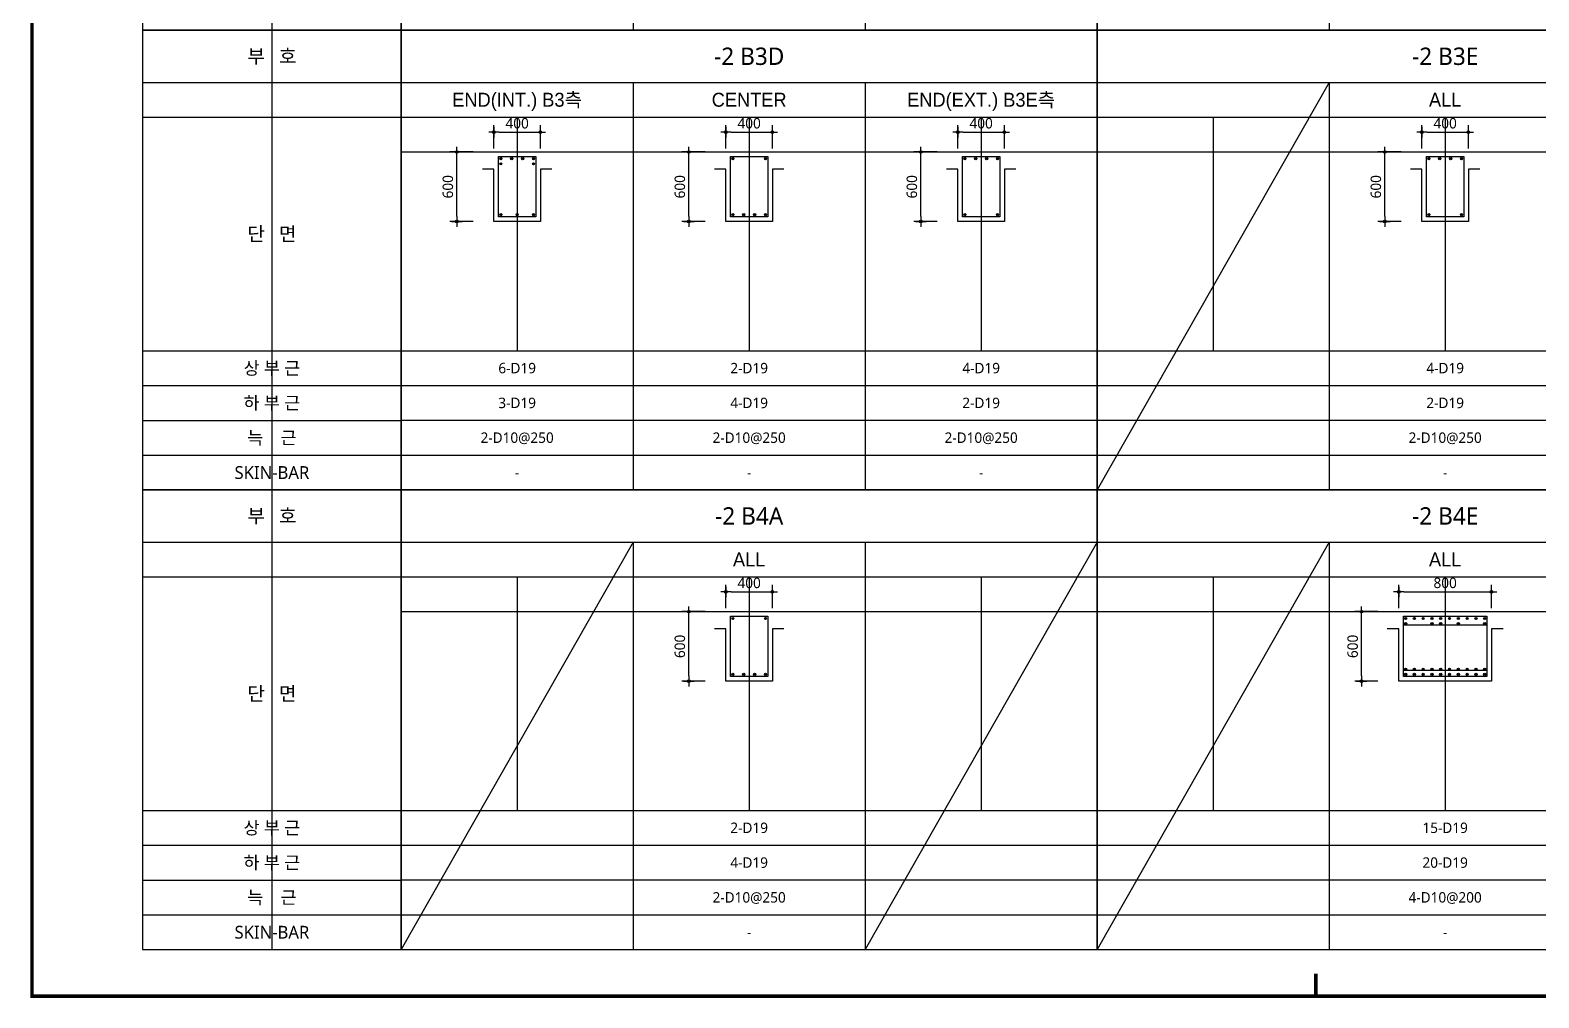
# Model space of a CAD drawing. Header units: millimetres. Extents: x 0 to 252030, y -124740 to 196020.
# Drawn here: x 25755 to 38761, y 71625 to 79970 of the extents above; entities that cross this region are included whole.
import ezdxf
from ezdxf.enums import TextEntityAlignment as Align

# ---------------------------------------------------------------- set-up
doc = ezdxf.new("R2010")
doc.units = ezdxf.units.MM
doc.header["$LTSCALE"] = 30
doc.layers.get('DEFPOINTS').update_dxf_attribs({"color": 142})
for name, color, linetype in [('0-SEC1', 3, 'Continuous'), ('CON', 2, 'Continuous'), ('DIM', 7, 'Continuous'), ('ETC', 7, 'Continuous'), ('S-철근', 3, 'Continuous'), ('SHEET', 7, 'Continuous'), ('TXT', 3, 'Continuous'), ('XR-FORM_(도룡동)$0$Sheet', 7, 'Continuous')]:
    doc.layers.add(name, color=color, linetype=linetype)
doc.styles.get("Standard").update_dxf_attribs({"font": 'malgun.ttf'})
doc.styles.add('돋움', font='Dotum.ttf')
doc.styles.add('맑은 고딕', font='malgun.ttf')
doc.dimstyles.new('30NDIM', dxfattribs={"dimscale": 50, "dimtxt": 3, "dimasz": 1.5, "dimexe": 2, "dimexo": 6, "dimgap": 1, "dimtad": 1, "dimdec": 0, "dimrnd": 0.25, "dimzin": 0, "dimdsep": 46, "dimtxsty": 'Standard', "dimblk": 'Z_DOT', "dimcen": 5, "dimclrd": 256, "dimclre": 256, "dimclrt": 3, "dimadec": 0, "dimazin": 0, "dimtm": 1e-09, "dimtfac": 1, "dimtdec": 0, "dimtix": 1, "dimtmove": 2, "dimatfit": 1, "dimldrblk": 'Z_DOT', "dimfxl": 1, "dimtolj": 1, "dimtzin": 0, "dimarcsym": 0})

# ---------------------------------------------------------------- blocks, each defined once
blk = doc.blocks.new('XR-FORM_(도룡동)$0$S')
at = {"layer": 'XR-FORM_(도룡동)$0$Sheet', "const_width": 100}
blk.add_lwpolyline([(1850, 57950), (82250, 57950), (82250, 1200), (1850, 1200)], close=True, dxfattribs=at)
at = {"layer": 'XR-FORM_(도룡동)$0$Sheet', "linetype": 'Continuous', "const_width": 100}
blk.add_lwpolyline([(38745, 1846), (38745, 1200)], dxfattribs=at)
blk = doc.blocks.new('XR-FORM_(도룡동)', base_point=(101.33, -56114.51))
at = {"xscale": 0.005, "yscale": 0.005, "zscale": 0.005}
blk.add_blockref('XR-FORM_(도룡동)$0$S', (-0.25, 0), dxfattribs=at)
blk = doc.blocks.new('*U160')
at = {"layer": 'DEFPOINTS'}
for p, q in [((-1114, 5286), (-1114, 1321)), ((-2229, 4536), (0, 4536))]:
    blk.add_line(p, q, dxfattribs=at)
at = {"layer": 'SHEET'}
blk.add_line((-2229, 4836), (0, 4836), dxfattribs=at)
at = {"layer": 'SHEET', "color": 6}
for p, q in [((-2229, 2521), (0, 2521)), ((-2229, 2221), (0, 2221)), ((-2229, 1921), (0, 1921)), ((-2229, 1621), (0, 1621))]:
    blk.add_line(p, q, dxfattribs=at)
at = {"layer": 'SHEET'}
blk.add_lwpolyline([(0, 5286), (-2229, 5286), (-2229, 1321), (0, 1321)], close=True, dxfattribs=at)
at = {"layer": 'TXT', "style": '맑은 고딕'}
for s, height, p in [('부   호', 120, (-1114, 5061)), ('단   면', 120, (-1114, 3529)), ('상 부 근', 110, (-1114, 2371)), ('하 부 근', 110, (-1114, 2071)), ('늑    근', 110, (-1114, 1771)), ('SKIN-BAR', 110, (-1114, 1471))]:
    blk.add_text(s, height=height, dxfattribs=at).set_placement(p, align=Align.MIDDLE_CENTER)
blk = doc.blocks.new('4등분')
at = {"layer": 'DEFPOINTS'}
for p, q in [((1000, 3214), (1000, 1200)), ((3000, 3214), (3000, 1200)), ((5000, 3214), (5000, 1200)), ((0, 2914), (6000, 2914))]:
    blk.add_line(p, q, dxfattribs=at)
at = {"layer": 'SHEET'}
blk.add_line((0, 3514), (6000, 3514), dxfattribs=at)
at = {"layer": 'SHEET', "color": 6}
for p, q in [((2000, 3514), (2000, 0)), ((4000, 3514), (4000, 0)), ((0, 3214), (6000, 3214)), ((0, 1200), (6000, 1200)), ((0, 900), (6000, 900)), ((0, 600), (6000, 600)), ((0, 300), (6000, 300))]:
    blk.add_line(p, q, dxfattribs=at)
at = {"layer": 'SHEET'}
blk.add_lwpolyline([(6000, 3964), (0, 3964), (0, 0), (6000, 0)], close=True, dxfattribs=at)
blk = doc.blocks.new('Z_DOT')
at = {"layer": 'DIM', "color": 0}
for p, q in [((-1, 0), (1, 0)), ((0, -1), (0, 1))]:
    blk.add_line(p, q, dxfattribs=at)
for radius in [0.25, 0.125]:
    blk.add_circle((0, 0), radius, dxfattribs=at)
blk = doc.blocks.new('*D913')
at = {"layer": 'DEFPOINTS', "color": 0, "transparency": 16777216}
for p in [(30153, 79091), (29753, 78770), (30153, 78770)]:
    blk.add_point(p, dxfattribs=at)
at = {"layer": 'DIM', "lineweight": -2, "transparency": 16777216}
for p, q in [((29753, 78950), (29753, 79151)), ((29798, 79091), (30108, 79091)), ((30153, 78950), (30153, 79151))]:
    blk.add_line(p, q, dxfattribs=at)
at = {"layer": 'DIM', "lineweight": -2, "transparency": 16777216, "xscale": 45, "yscale": 45, "zscale": 45, "rotation": 180}
blk.add_blockref('Z_DOT', (29753, 79091), dxfattribs=at)
at = {"layer": 'DIM', "lineweight": -2, "transparency": 16777216, "xscale": 45, "yscale": 45, "zscale": 45}
blk.add_blockref('Z_DOT', (30153, 79091), dxfattribs=at)
at = {"layer": 'DIM', "color": 3, "transparency": 16777216, "insert": (29953, 79167), "char_height": 90, "attachment_point": 5}
blk.add_mtext('\\A1;400', dxfattribs=at)
blk = doc.blocks.new('*D914')
at = {"layer": 'DEFPOINTS', "color": 0, "transparency": 16777216}
for p in [(29433, 78920), (29753, 78920), (29753, 78320)]:
    blk.add_point(p, dxfattribs=at)
at = {"layer": 'DIM', "lineweight": -2, "transparency": 16777216}
for p, q in [((29573, 78920), (29373, 78920)), ((29433, 78365), (29433, 78875)), ((29573, 78320), (29373, 78320))]:
    blk.add_line(p, q, dxfattribs=at)
at = {"layer": 'DIM', "lineweight": -2, "transparency": 16777216, "xscale": 45, "yscale": 45, "zscale": 45}
for p, rotation in [((29433, 78920), 90), ((29433, 78320), 270)]:
    blk.add_blockref('Z_DOT', p, dxfattribs=dict(at, rotation=rotation))
at = {"layer": 'DIM', "color": 3, "transparency": 16777216, "insert": (29356, 78620), "char_height": 90, "attachment_point": 5, "rotation": 90}
blk.add_mtext('\\A1;600', dxfattribs=at)
blk = doc.blocks.new('*D915')
at = {"layer": 'DEFPOINTS', "color": 0, "transparency": 16777216}
for p in [(32153, 79091), (31753, 78770), (32153, 78770)]:
    blk.add_point(p, dxfattribs=at)
at = {"layer": 'DIM', "lineweight": -2, "transparency": 16777216}
for p, q in [((31753, 78950), (31753, 79151)), ((31798, 79091), (32108, 79091)), ((32153, 78950), (32153, 79151))]:
    blk.add_line(p, q, dxfattribs=at)
at = {"layer": 'DIM', "lineweight": -2, "transparency": 16777216, "xscale": 45, "yscale": 45, "zscale": 45, "rotation": 180}
blk.add_blockref('Z_DOT', (31753, 79091), dxfattribs=at)
at = {"layer": 'DIM', "lineweight": -2, "transparency": 16777216, "xscale": 45, "yscale": 45, "zscale": 45}
blk.add_blockref('Z_DOT', (32153, 79091), dxfattribs=at)
at = {"layer": 'DIM', "color": 3, "transparency": 16777216, "insert": (31953, 79167), "char_height": 90, "attachment_point": 5}
blk.add_mtext('\\A1;400', dxfattribs=at)
blk = doc.blocks.new('*D916')
at = {"layer": 'DEFPOINTS', "color": 0, "transparency": 16777216}
for p in [(31433, 78920), (31753, 78920), (31753, 78320)]:
    blk.add_point(p, dxfattribs=at)
at = {"layer": 'DIM', "lineweight": -2, "transparency": 16777216}
for p, q in [((31573, 78920), (31373, 78920)), ((31433, 78365), (31433, 78875)), ((31573, 78320), (31373, 78320))]:
    blk.add_line(p, q, dxfattribs=at)
at = {"layer": 'DIM', "lineweight": -2, "transparency": 16777216, "xscale": 45, "yscale": 45, "zscale": 45}
for p, rotation in [((31433, 78920), 90), ((31433, 78320), 270)]:
    blk.add_blockref('Z_DOT', p, dxfattribs=dict(at, rotation=rotation))
at = {"layer": 'DIM', "color": 3, "transparency": 16777216, "insert": (31356, 78620), "char_height": 90, "attachment_point": 5, "rotation": 90}
blk.add_mtext('\\A1;600', dxfattribs=at)
blk = doc.blocks.new('*D917')
at = {"layer": 'DEFPOINTS', "color": 0, "transparency": 16777216}
for p in [(34153, 79091), (33753, 78770), (34153, 78770)]:
    blk.add_point(p, dxfattribs=at)
at = {"layer": 'DIM', "lineweight": -2, "transparency": 16777216}
for p, q in [((33753, 78950), (33753, 79151)), ((33798, 79091), (34108, 79091)), ((34153, 78950), (34153, 79151))]:
    blk.add_line(p, q, dxfattribs=at)
at = {"layer": 'DIM', "lineweight": -2, "transparency": 16777216, "xscale": 45, "yscale": 45, "zscale": 45, "rotation": 180}
blk.add_blockref('Z_DOT', (33753, 79091), dxfattribs=at)
at = {"layer": 'DIM', "lineweight": -2, "transparency": 16777216, "xscale": 45, "yscale": 45, "zscale": 45}
blk.add_blockref('Z_DOT', (34153, 79091), dxfattribs=at)
at = {"layer": 'DIM', "color": 3, "transparency": 16777216, "insert": (33953, 79167), "char_height": 90, "attachment_point": 5}
blk.add_mtext('\\A1;400', dxfattribs=at)
blk = doc.blocks.new('*D918')
at = {"layer": 'DEFPOINTS', "color": 0, "transparency": 16777216}
for p in [(33433, 78920), (33753, 78920), (33753, 78320)]:
    blk.add_point(p, dxfattribs=at)
at = {"layer": 'DIM', "lineweight": -2, "transparency": 16777216}
for p, q in [((33573, 78920), (33373, 78920)), ((33433, 78365), (33433, 78875)), ((33573, 78320), (33373, 78320))]:
    blk.add_line(p, q, dxfattribs=at)
at = {"layer": 'DIM', "lineweight": -2, "transparency": 16777216, "xscale": 45, "yscale": 45, "zscale": 45}
for p, rotation in [((33433, 78920), 90), ((33433, 78320), 270)]:
    blk.add_blockref('Z_DOT', p, dxfattribs=dict(at, rotation=rotation))
at = {"layer": 'DIM', "color": 3, "transparency": 16777216, "insert": (33356, 78620), "char_height": 90, "attachment_point": 5, "rotation": 90}
blk.add_mtext('\\A1;600', dxfattribs=at)
blk = doc.blocks.new('*D919')
at = {"layer": 'DEFPOINTS', "color": 0, "transparency": 16777216}
for p in [(38153, 79091), (37753, 78770), (38153, 78770)]:
    blk.add_point(p, dxfattribs=at)
at = {"layer": 'DIM', "lineweight": -2, "transparency": 16777216}
for p, q in [((37753, 78950), (37753, 79151)), ((37798, 79091), (38108, 79091)), ((38153, 78950), (38153, 79151))]:
    blk.add_line(p, q, dxfattribs=at)
at = {"layer": 'DIM', "lineweight": -2, "transparency": 16777216, "xscale": 45, "yscale": 45, "zscale": 45, "rotation": 180}
blk.add_blockref('Z_DOT', (37753, 79091), dxfattribs=at)
at = {"layer": 'DIM', "lineweight": -2, "transparency": 16777216, "xscale": 45, "yscale": 45, "zscale": 45}
blk.add_blockref('Z_DOT', (38153, 79091), dxfattribs=at)
at = {"layer": 'DIM', "color": 3, "transparency": 16777216, "insert": (37953, 79167), "char_height": 90, "attachment_point": 5}
blk.add_mtext('\\A1;400', dxfattribs=at)
blk = doc.blocks.new('*D920')
at = {"layer": 'DEFPOINTS', "color": 0, "transparency": 16777216}
for p in [(37433, 78920), (37753, 78920), (37753, 78320)]:
    blk.add_point(p, dxfattribs=at)
at = {"layer": 'DIM', "lineweight": -2, "transparency": 16777216}
for p, q in [((37573, 78920), (37373, 78920)), ((37433, 78365), (37433, 78875)), ((37573, 78320), (37373, 78320))]:
    blk.add_line(p, q, dxfattribs=at)
at = {"layer": 'DIM', "lineweight": -2, "transparency": 16777216, "xscale": 45, "yscale": 45, "zscale": 45}
for p, rotation in [((37433, 78920), 90), ((37433, 78320), 270)]:
    blk.add_blockref('Z_DOT', p, dxfattribs=dict(at, rotation=rotation))
at = {"layer": 'DIM', "color": 3, "transparency": 16777216, "insert": (37356, 78620), "char_height": 90, "attachment_point": 5, "rotation": 90}
blk.add_mtext('\\A1;600', dxfattribs=at)
blk = doc.blocks.new('*D925')
at = {"layer": 'DEFPOINTS', "color": 0, "transparency": 16777216}
for p in [(32153, 75126), (31753, 74806), (32153, 74806)]:
    blk.add_point(p, dxfattribs=at)
at = {"layer": 'DIM', "lineweight": -2, "transparency": 16777216}
for p, q in [((31753, 74986), (31753, 75186)), ((32153, 74986), (32153, 75186)), ((31798, 75126), (32108, 75126))]:
    blk.add_line(p, q, dxfattribs=at)
at = {"layer": 'DIM', "lineweight": -2, "transparency": 16777216, "xscale": 45, "yscale": 45, "zscale": 45, "rotation": 180}
blk.add_blockref('Z_DOT', (31753, 75126), dxfattribs=at)
at = {"layer": 'DIM', "lineweight": -2, "transparency": 16777216, "xscale": 45, "yscale": 45, "zscale": 45}
blk.add_blockref('Z_DOT', (32153, 75126), dxfattribs=at)
at = {"layer": 'DIM', "color": 3, "transparency": 16777216, "insert": (31953, 75203), "char_height": 90, "attachment_point": 5}
blk.add_mtext('\\A1;400', dxfattribs=at)
blk = doc.blocks.new('*D926')
at = {"layer": 'DEFPOINTS', "color": 0, "transparency": 16777216}
for p in [(31433, 74956), (31753, 74956), (31753, 74356)]:
    blk.add_point(p, dxfattribs=at)
at = {"layer": 'DIM', "lineweight": -2, "transparency": 16777216}
for p, q in [((31573, 74956), (31373, 74956)), ((31433, 74401), (31433, 74911)), ((31573, 74356), (31373, 74356))]:
    blk.add_line(p, q, dxfattribs=at)
at = {"layer": 'DIM', "lineweight": -2, "transparency": 16777216, "xscale": 45, "yscale": 45, "zscale": 45}
for p, rotation in [((31433, 74956), 90), ((31433, 74356), 270)]:
    blk.add_blockref('Z_DOT', p, dxfattribs=dict(at, rotation=rotation))
at = {"layer": 'DIM', "color": 3, "transparency": 16777216, "insert": (31356, 74656), "char_height": 90, "attachment_point": 5, "rotation": 90}
blk.add_mtext('\\A1;600', dxfattribs=at)
blk = doc.blocks.new('*D1481')
at = {"layer": 'DEFPOINTS', "color": 0, "transparency": 16777216}
for p in [(38353, 75126), (37553, 74806), (38353, 74806)]:
    blk.add_point(p, dxfattribs=at)
at = {"layer": 'DIM', "lineweight": -2, "transparency": 16777216}
for p, q in [((37553, 74986), (37553, 75186)), ((38353, 74986), (38353, 75186)), ((37598, 75126), (38308, 75126))]:
    blk.add_line(p, q, dxfattribs=at)
at = {"layer": 'DIM', "lineweight": -2, "transparency": 16777216, "xscale": 45, "yscale": 45, "zscale": 45, "rotation": 180}
blk.add_blockref('Z_DOT', (37553, 75126), dxfattribs=at)
at = {"layer": 'DIM', "lineweight": -2, "transparency": 16777216, "xscale": 45, "yscale": 45, "zscale": 45}
blk.add_blockref('Z_DOT', (38353, 75126), dxfattribs=at)
at = {"layer": 'DIM', "color": 3, "transparency": 16777216, "insert": (37953, 75203), "char_height": 90, "attachment_point": 5}
blk.add_mtext('\\A1;800', dxfattribs=at)
blk = doc.blocks.new('*D1482')
at = {"layer": 'DEFPOINTS', "color": 0, "transparency": 16777216}
for p in [(37233, 74956), (37553, 74956), (37553, 74356)]:
    blk.add_point(p, dxfattribs=at)
at = {"layer": 'DIM', "lineweight": -2, "transparency": 16777216}
for p, q in [((37373, 74956), (37173, 74956)), ((37233, 74401), (37233, 74911)), ((37373, 74356), (37173, 74356))]:
    blk.add_line(p, q, dxfattribs=at)
at = {"layer": 'DIM', "lineweight": -2, "transparency": 16777216, "xscale": 45, "yscale": 45, "zscale": 45}
for p, rotation in [((37233, 74956), 90), ((37233, 74356), 270)]:
    blk.add_blockref('Z_DOT', p, dxfattribs=dict(at, rotation=rotation))
at = {"layer": 'DIM', "color": 3, "transparency": 16777216, "insert": (37156, 74656), "char_height": 90, "attachment_point": 5, "rotation": 90}
blk.add_mtext('\\A1;600', dxfattribs=at)

msp = doc.modelspace()

# ---------------------------------------------------------------- hatches: boundary and pattern name
at = {"layer": 'S-철근'}
h = msp.add_hatch(color=256, dxfattribs=at)
edge = h.paths.add_edge_path()
edge.add_arc((29812.08013, 78861.41992), 9.55, 0, 180)
edge.add_arc((29812.08013, 78861.41992), 9.55, 180, 360)
h = msp.add_hatch(color=256, dxfattribs=at)
edge = h.paths.add_edge_path()
edge.add_arc((29812.08013, 78817.31992), 9.55, 0, 180)
edge.add_arc((29812.08013, 78817.31992), 9.55, 180, 360)
h = msp.add_hatch(color=256, dxfattribs=at)
edge = h.paths.add_edge_path()
edge.add_arc((29906.0268, 78861.41992), 9.55, 0, 180)
edge.add_arc((29906.0268, 78861.41992), 9.55, 180, 360)
h = msp.add_hatch(color=256, dxfattribs=at)
edge = h.paths.add_edge_path()
edge.add_arc((29999.97347, 78861.41992), 9.55, 0, 180)
edge.add_arc((29999.97347, 78861.41992), 9.55, 180, 360)
h = msp.add_hatch(color=256, dxfattribs=at)
edge = h.paths.add_edge_path()
edge.add_arc((30093.92013, 78861.41992), 9.55, 0, 180)
edge.add_arc((30093.92013, 78861.41992), 9.55, 180, 360)
h = msp.add_hatch(color=256, dxfattribs=at)
edge = h.paths.add_edge_path()
edge.add_arc((30093.92013, 78817.31992), 9.55, 0, 180)
edge.add_arc((30093.92013, 78817.31992), 9.55, 180, 360)
h = msp.add_hatch(color=256, dxfattribs=at)
edge = h.paths.add_edge_path()
edge.add_arc((31812.08013, 78861.41992), 9.55, 0, 180)
edge.add_arc((31812.08013, 78861.41992), 9.55, 180, 360)
h = msp.add_hatch(color=256, dxfattribs=at)
edge = h.paths.add_edge_path()
edge.add_arc((32093.92013, 78861.41992), 9.55, 0, 180)
edge.add_arc((32093.92013, 78861.41992), 9.55, 180, 360)
h = msp.add_hatch(color=256, dxfattribs=at)
edge = h.paths.add_edge_path()
edge.add_arc((33812.08013, 78861.41992), 9.55, 0, 180)
edge.add_arc((33812.08013, 78861.41992), 9.55, 180, 360)
h = msp.add_hatch(color=256, dxfattribs=at)
edge = h.paths.add_edge_path()
edge.add_arc((33906.0268, 78861.41992), 9.55, 0, 180)
edge.add_arc((33906.0268, 78861.41992), 9.55, 180, 360)
h = msp.add_hatch(color=256, dxfattribs=at)
edge = h.paths.add_edge_path()
edge.add_arc((33999.97347, 78861.41992), 9.55, 0, 180)
edge.add_arc((33999.97347, 78861.41992), 9.55, 180, 360)
h = msp.add_hatch(color=256, dxfattribs=at)
edge = h.paths.add_edge_path()
edge.add_arc((34093.92013, 78861.41992), 9.55, 0, 180)
edge.add_arc((34093.92013, 78861.41992), 9.55, 180, 360)
h = msp.add_hatch(color=256, dxfattribs=at)
edge = h.paths.add_edge_path()
edge.add_arc((37812.08013, 78861.41992), 9.55, 0, 180)
edge.add_arc((37812.08013, 78861.41992), 9.55, 180, 360)
h = msp.add_hatch(color=256, dxfattribs=at)
edge = h.paths.add_edge_path()
edge.add_arc((37906.0268, 78861.41992), 9.55, 0, 180)
edge.add_arc((37906.0268, 78861.41992), 9.55, 180, 360)
h = msp.add_hatch(color=256, dxfattribs=at)
edge = h.paths.add_edge_path()
edge.add_arc((37999.97347, 78861.41992), 9.55, 0, 180)
edge.add_arc((37999.97347, 78861.41992), 9.55, 180, 360)
h = msp.add_hatch(color=256, dxfattribs=at)
edge = h.paths.add_edge_path()
edge.add_arc((38093.92013, 78861.41992), 9.55, 0, 180)
edge.add_arc((38093.92013, 78861.41992), 9.55, 180, 360)
h = msp.add_hatch(color=256, dxfattribs=at)
edge = h.paths.add_edge_path()
edge.add_arc((29812.08013, 78379.57992), 9.55, 0, 180)
edge.add_arc((29812.08013, 78379.57992), 9.55, 180, 360)
h = msp.add_hatch(color=256, dxfattribs=at)
edge = h.paths.add_edge_path()
edge.add_arc((29953.00013, 78379.57992), 9.55, 0, 180)
edge.add_arc((29953.00013, 78379.57992), 9.55, 180, 360)
h = msp.add_hatch(color=256, dxfattribs=at)
edge = h.paths.add_edge_path()
edge.add_arc((30093.92013, 78379.57992), 9.55, 0, 180)
edge.add_arc((30093.92013, 78379.57992), 9.55, 180, 360)
h = msp.add_hatch(color=256, dxfattribs=at)
edge = h.paths.add_edge_path()
edge.add_arc((31812.08013, 78379.57992), 9.55, 0, 180)
edge.add_arc((31812.08013, 78379.57992), 9.55, 180, 360)
h = msp.add_hatch(color=256, dxfattribs=at)
edge = h.paths.add_edge_path()
edge.add_arc((31906.0268, 78379.57992), 9.55, 0, 180)
edge.add_arc((31906.0268, 78379.57992), 9.55, 180, 360)
h = msp.add_hatch(color=256, dxfattribs=at)
edge = h.paths.add_edge_path()
edge.add_arc((31999.97347, 78379.57992), 9.55, 0, 180)
edge.add_arc((31999.97347, 78379.57992), 9.55, 180, 360)
h = msp.add_hatch(color=256, dxfattribs=at)
edge = h.paths.add_edge_path()
edge.add_arc((32093.92013, 78379.57992), 9.55, 0, 180)
edge.add_arc((32093.92013, 78379.57992), 9.55, 180, 360)
h = msp.add_hatch(color=256, dxfattribs=at)
edge = h.paths.add_edge_path()
edge.add_arc((33812.08013, 78379.57992), 9.55, 0, 180)
edge.add_arc((33812.08013, 78379.57992), 9.55, 180, 360)
h = msp.add_hatch(color=256, dxfattribs=at)
edge = h.paths.add_edge_path()
edge.add_arc((34093.92013, 78379.57992), 9.55, 0, 180)
edge.add_arc((34093.92013, 78379.57992), 9.55, 180, 360)
h = msp.add_hatch(color=256, dxfattribs=at)
edge = h.paths.add_edge_path()
edge.add_arc((37812.08013, 78379.57992), 9.55, 0, 180)
edge.add_arc((37812.08013, 78379.57992), 9.55, 180, 360)
h = msp.add_hatch(color=256, dxfattribs=at)
edge = h.paths.add_edge_path()
edge.add_arc((38093.92013, 78379.57992), 9.55, 0, 180)
edge.add_arc((38093.92013, 78379.57992), 9.55, 180, 360)
h = msp.add_hatch(color=256, dxfattribs=at)
edge = h.paths.add_edge_path()
edge.add_arc((31812.08013, 74896.91992), 9.55, 0, 180)
edge.add_arc((31812.08013, 74896.91992), 9.55, 180, 360)
h = msp.add_hatch(color=256, dxfattribs=at)
edge = h.paths.add_edge_path()
edge.add_arc((32093.92013, 74896.91992), 9.55, 0, 180)
edge.add_arc((32093.92013, 74896.91992), 9.55, 180, 360)
h = msp.add_hatch(color=256, dxfattribs=at)
edge = h.paths.add_edge_path()
edge.add_arc((37612.08013, 74896.91992), 9.55, 0, 180)
edge.add_arc((37612.08013, 74896.91992), 9.55, 180, 360)
h = msp.add_hatch(color=256, dxfattribs=at)
edge = h.paths.add_edge_path()
edge.add_arc((37612.08013, 74852.81992), 9.55, 0, 180)
edge.add_arc((37612.08013, 74852.81992), 9.55, 180, 360)
h = msp.add_hatch(color=256, dxfattribs=at)
edge = h.paths.add_edge_path()
edge.add_arc((37687.84013, 74896.91992), 9.55, 0, 180)
edge.add_arc((37687.84013, 74896.91992), 9.55, 180, 360)
h = msp.add_hatch(color=256, dxfattribs=at)
edge = h.paths.add_edge_path()
edge.add_arc((37763.60013, 74896.91992), 9.55, 0, 180)
edge.add_arc((37763.60013, 74896.91992), 9.55, 180, 360)
h = msp.add_hatch(color=256, dxfattribs=at)
edge = h.paths.add_edge_path()
edge.add_arc((37839.36013, 74896.91992), 9.55, 0, 180)
edge.add_arc((37839.36013, 74896.91992), 9.55, 180, 360)
h = msp.add_hatch(color=256, dxfattribs=at)
edge = h.paths.add_edge_path()
edge.add_arc((37839.36013, 74852.81992), 9.55, 0, 180)
edge.add_arc((37839.36013, 74852.81992), 9.55, 180, 360)
h = msp.add_hatch(color=256, dxfattribs=at)
edge = h.paths.add_edge_path()
edge.add_arc((37915.12013, 74896.91992), 9.55, 0, 180)
edge.add_arc((37915.12013, 74896.91992), 9.55, 180, 360)
h = msp.add_hatch(color=256, dxfattribs=at)
edge = h.paths.add_edge_path()
edge.add_arc((37915.12013, 74852.81992), 9.55, 0, 180)
edge.add_arc((37915.12013, 74852.81992), 9.55, 180, 360)
h = msp.add_hatch(color=256, dxfattribs=at)
edge = h.paths.add_edge_path()
edge.add_arc((37990.88013, 74896.91992), 9.55, 0, 180)
edge.add_arc((37990.88013, 74896.91992), 9.55, 180, 360)
h = msp.add_hatch(color=256, dxfattribs=at)
edge = h.paths.add_edge_path()
edge.add_arc((38066.64013, 74896.91992), 9.55, 0, 180)
edge.add_arc((38066.64013, 74896.91992), 9.55, 180, 360)
h = msp.add_hatch(color=256, dxfattribs=at)
edge = h.paths.add_edge_path()
edge.add_arc((38066.64013, 74852.81992), 9.55, 0, 180)
edge.add_arc((38066.64013, 74852.81992), 9.55, 180, 360)
h = msp.add_hatch(color=256, dxfattribs=at)
edge = h.paths.add_edge_path()
edge.add_arc((38142.40013, 74896.91992), 9.55, 0, 180)
edge.add_arc((38142.40013, 74896.91992), 9.55, 180, 360)
h = msp.add_hatch(color=256, dxfattribs=at)
edge = h.paths.add_edge_path()
edge.add_arc((38218.16013, 74896.91992), 9.55, 0, 180)
edge.add_arc((38218.16013, 74896.91992), 9.55, 180, 360)
h = msp.add_hatch(color=256, dxfattribs=at)
edge = h.paths.add_edge_path()
edge.add_arc((38293.92013, 74896.91992), 9.55, 0, 180)
edge.add_arc((38293.92013, 74896.91992), 9.55, 180, 360)
h = msp.add_hatch(color=256, dxfattribs=at)
edge = h.paths.add_edge_path()
edge.add_arc((38293.92013, 74852.81992), 9.55, 0, 180)
edge.add_arc((38293.92013, 74852.81992), 9.55, 180, 360)
h = msp.add_hatch(color=256, dxfattribs=at)
edge = h.paths.add_edge_path()
edge.add_arc((31812.08013, 74415.07992), 9.55, 0, 180)
edge.add_arc((31812.08013, 74415.07992), 9.55, 180, 360)
h = msp.add_hatch(color=256, dxfattribs=at)
edge = h.paths.add_edge_path()
edge.add_arc((31906.0268, 74415.07992), 9.55, 0, 180)
edge.add_arc((31906.0268, 74415.07992), 9.55, 180, 360)
h = msp.add_hatch(color=256, dxfattribs=at)
edge = h.paths.add_edge_path()
edge.add_arc((31999.97347, 74415.07992), 9.55, 0, 180)
edge.add_arc((31999.97347, 74415.07992), 9.55, 180, 360)
h = msp.add_hatch(color=256, dxfattribs=at)
edge = h.paths.add_edge_path()
edge.add_arc((32093.92013, 74415.07992), 9.55, 0, 180)
edge.add_arc((32093.92013, 74415.07992), 9.55, 180, 360)
h = msp.add_hatch(color=256, dxfattribs=at)
edge = h.paths.add_edge_path()
edge.add_arc((37612.08013, 74459.17992), 9.55, 0, 180)
edge.add_arc((37612.08013, 74459.17992), 9.55, 180, 360)
h = msp.add_hatch(color=256, dxfattribs=at)
edge = h.paths.add_edge_path()
edge.add_arc((37612.08013, 74415.07992), 9.55, 0, 180)
edge.add_arc((37612.08013, 74415.07992), 9.55, 180, 360)
h = msp.add_hatch(color=256, dxfattribs=at)
edge = h.paths.add_edge_path()
edge.add_arc((37687.84013, 74459.17992), 9.55, 0, 180)
edge.add_arc((37687.84013, 74459.17992), 9.55, 180, 360)
h = msp.add_hatch(color=256, dxfattribs=at)
edge = h.paths.add_edge_path()
edge.add_arc((37687.84013, 74415.07992), 9.55, 0, 180)
edge.add_arc((37687.84013, 74415.07992), 9.55, 180, 360)
h = msp.add_hatch(color=256, dxfattribs=at)
edge = h.paths.add_edge_path()
edge.add_arc((37763.60013, 74459.17992), 9.55, 0, 180)
edge.add_arc((37763.60013, 74459.17992), 9.55, 180, 360)
h = msp.add_hatch(color=256, dxfattribs=at)
edge = h.paths.add_edge_path()
edge.add_arc((37763.60013, 74415.07992), 9.55, 0, 180)
edge.add_arc((37763.60013, 74415.07992), 9.55, 180, 360)
h = msp.add_hatch(color=256, dxfattribs=at)
edge = h.paths.add_edge_path()
edge.add_arc((37839.36013, 74459.17992), 9.55, 0, 180)
edge.add_arc((37839.36013, 74459.17992), 9.55, 180, 360)
h = msp.add_hatch(color=256, dxfattribs=at)
edge = h.paths.add_edge_path()
edge.add_arc((37839.36013, 74415.07992), 9.55, 0, 180)
edge.add_arc((37839.36013, 74415.07992), 9.55, 180, 360)
h = msp.add_hatch(color=256, dxfattribs=at)
edge = h.paths.add_edge_path()
edge.add_arc((37915.12013, 74459.17992), 9.55, 0, 180)
edge.add_arc((37915.12013, 74459.17992), 9.55, 180, 360)
h = msp.add_hatch(color=256, dxfattribs=at)
edge = h.paths.add_edge_path()
edge.add_arc((37915.12013, 74415.07992), 9.55, 0, 180)
edge.add_arc((37915.12013, 74415.07992), 9.55, 180, 360)
h = msp.add_hatch(color=256, dxfattribs=at)
edge = h.paths.add_edge_path()
edge.add_arc((37990.88013, 74459.17992), 9.55, 0, 180)
edge.add_arc((37990.88013, 74459.17992), 9.55, 180, 360)
h = msp.add_hatch(color=256, dxfattribs=at)
edge = h.paths.add_edge_path()
edge.add_arc((37990.88013, 74415.07992), 9.55, 0, 180)
edge.add_arc((37990.88013, 74415.07992), 9.55, 180, 360)
h = msp.add_hatch(color=256, dxfattribs=at)
edge = h.paths.add_edge_path()
edge.add_arc((38066.64013, 74459.17992), 9.55, 0, 180)
edge.add_arc((38066.64013, 74459.17992), 9.55, 180, 360)
h = msp.add_hatch(color=256, dxfattribs=at)
edge = h.paths.add_edge_path()
edge.add_arc((38066.64013, 74415.07992), 9.55, 0, 180)
edge.add_arc((38066.64013, 74415.07992), 9.55, 180, 360)
h = msp.add_hatch(color=256, dxfattribs=at)
edge = h.paths.add_edge_path()
edge.add_arc((38142.40013, 74459.17992), 9.55, 0, 180)
edge.add_arc((38142.40013, 74459.17992), 9.55, 180, 360)
h = msp.add_hatch(color=256, dxfattribs=at)
edge = h.paths.add_edge_path()
edge.add_arc((38142.40013, 74415.07992), 9.55, 0, 180)
edge.add_arc((38142.40013, 74415.07992), 9.55, 180, 360)
h = msp.add_hatch(color=256, dxfattribs=at)
edge = h.paths.add_edge_path()
edge.add_arc((38218.16013, 74459.17992), 9.55, 0, 180)
edge.add_arc((38218.16013, 74459.17992), 9.55, 180, 360)
h = msp.add_hatch(color=256, dxfattribs=at)
edge = h.paths.add_edge_path()
edge.add_arc((38218.16013, 74415.07992), 9.55, 0, 180)
edge.add_arc((38218.16013, 74415.07992), 9.55, 180, 360)
h = msp.add_hatch(color=256, dxfattribs=at)
edge = h.paths.add_edge_path()
edge.add_arc((38293.92013, 74459.17992), 9.55, 0, 180)
edge.add_arc((38293.92013, 74459.17992), 9.55, 180, 360)
h = msp.add_hatch(color=256, dxfattribs=at)
edge = h.paths.add_edge_path()
edge.add_arc((38293.92013, 74415.07992), 9.55, 0, 180)
edge.add_arc((38293.92013, 74415.07992), 9.55, 180, 360)

# ---------------------------------------------------------------- linework, layer by layer
at = {"layer": 'CON', "color": 8}
for p, q in [((29653.00013, 78920.49992), (30253.00013, 78920.49992)), ((31653.00013, 78920.49992), (32253.00013, 78920.49992)), ((33653.00013, 78920.49992), (34253.00013, 78920.49992)), ((37653.00013, 78920.49992), (38253.00013, 78920.49992)), ((31653.00013, 74955.99992), (32253.00013, 74955.99992)), ((37453.00013, 74955.99992), (38453.00013, 74955.99992))]:
    msp.add_line(p, q, dxfattribs=at)
for points in [[(30253.00013, 78770.49992), (30153.00013, 78770.49992), (30153.00013, 78320.49992), (29753.00013, 78320.49992), (29753.00013, 78770.49992), (29653.00013, 78770.49992)], [(32253.00013, 78770.49992), (32153.00013, 78770.49992), (32153.00013, 78320.49992), (31753.00013, 78320.49992), (31753.00013, 78770.49992), (31653.00013, 78770.49992)], [(34253.00013, 78770.49992), (34153.00013, 78770.49992), (34153.00013, 78320.49992), (33753.00013, 78320.49992), (33753.00013, 78770.49992), (33653.00013, 78770.49992)], [(38253.00013, 78770.49992), (38153.00013, 78770.49992), (38153.00013, 78320.49992), (37753.00013, 78320.49992), (37753.00013, 78770.49992), (37653.00013, 78770.49992)], [(32253.00013, 74805.99992), (32153.00013, 74805.99992), (32153.00013, 74355.99992), (31753.00013, 74355.99992), (31753.00013, 74805.99992), (31653.00013, 74805.99992)], [(38453.00013, 74805.99992), (38353.00013, 74805.99992), (38353.00013, 74355.99992), (37553.00013, 74355.99992), (37553.00013, 74805.99992), (37453.00013, 74805.99992)]]:
    msp.add_lwpolyline(points, dxfattribs=at)
at = {"layer": 'ETC', "color": 8}
for p, q in [((37593.00013, 74843.26992), (38313.00013, 74843.26992)), ((37593.00013, 74449.62992), (38313.00013, 74449.62992))]:
    msp.add_line(p, q, dxfattribs=at)
at = {"layer": 'S-철근'}
for points in [[(29793.00013, 78360.49992), (29793.00013, 78880.49992), (30113.00013, 78880.49992), (30113.00013, 78360.49992), (29793.00013, 78360.49992)], [(31793.00013, 78360.49992), (31793.00013, 78880.49992), (32113.00013, 78880.49992), (32113.00013, 78360.49992), (31793.00013, 78360.49992)], [(33793.00013, 78360.49992), (33793.00013, 78880.49992), (34113.00013, 78880.49992), (34113.00013, 78360.49992), (33793.00013, 78360.49992)], [(37793.00013, 78360.49992), (37793.00013, 78880.49992), (38113.00013, 78880.49992), (38113.00013, 78360.49992), (37793.00013, 78360.49992)], [(31793.00013, 74395.99992), (31793.00013, 74915.99992), (32113.00013, 74915.99992), (32113.00013, 74395.99992), (31793.00013, 74395.99992)], [(37593.00013, 74395.99992), (37593.00013, 74915.99992), (38313.00013, 74915.99992), (38313.00013, 74395.99992), (37593.00013, 74395.99992)]]:
    msp.add_lwpolyline(points, dxfattribs=at)
for centre in [(29812.08013, 78861.41992), (29812.08013, 78817.31992), (29906.0268, 78861.41992), (29999.97347, 78861.41992), (30093.92013, 78861.41992), (30093.92013, 78817.31992), (31812.08013, 78861.41992), (32093.92013, 78861.41992), (33812.08013, 78861.41992), (33906.0268, 78861.41992), (33999.97347, 78861.41992), (34093.92013, 78861.41992), (37812.08013, 78861.41992), (37906.0268, 78861.41992), (37999.97347, 78861.41992), (38093.92013, 78861.41992), (29812.08013, 78379.57992), (29953.00013, 78379.57992), (30093.92013, 78379.57992), (31812.08013, 78379.57992), (31906.0268, 78379.57992), (31999.97347, 78379.57992), (32093.92013, 78379.57992), (33812.08013, 78379.57992), (34093.92013, 78379.57992), (37812.08013, 78379.57992), (38093.92013, 78379.57992), (31812.08013, 74896.91992), (32093.92013, 74896.91992), (37612.08013, 74896.91992), (37612.08013, 74852.81992), (37687.84013, 74896.91992), (37763.60013, 74896.91992), (37839.36013, 74896.91992), (37839.36013, 74852.81992), (37915.12013, 74896.91992), (37915.12013, 74852.81992), (37990.88013, 74896.91992), (38066.64013, 74896.91992), (38066.64013, 74852.81992), (38142.40013, 74896.91992), (38218.16013, 74896.91992), (38293.92013, 74896.91992), (38293.92013, 74852.81992), (31812.08013, 74415.07992), (31906.0268, 74415.07992), (31999.97347, 74415.07992), (32093.92013, 74415.07992), (37612.08013, 74459.17992), (37612.08013, 74415.07992), (37687.84013, 74459.17992), (37687.84013, 74415.07992), (37763.60013, 74459.17992), (37763.60013, 74415.07992), (37839.36013, 74459.17992), (37839.36013, 74415.07992), (37915.12013, 74459.17992), (37915.12013, 74415.07992), (37990.88013, 74459.17992), (37990.88013, 74415.07992), (38066.64013, 74459.17992), (38066.64013, 74415.07992), (38142.40013, 74459.17992), (38142.40013, 74415.07992), (38218.16013, 74459.17992), (38218.16013, 74415.07992), (38293.92013, 74459.17992), (38293.92013, 74415.07992)]:
    msp.add_circle(centre, 9.55, dxfattribs=at)
at = {"layer": 'SHEET'}
for p, q in [((36953.00013, 79520.49992), (34953.00013, 76005.99992)), ((30953.00013, 75555.99992), (28953.00013, 72041.49992)), ((34953.00013, 75555.99992), (32953.00013, 72041.49992)), ((36953.00013, 75555.99992), (34953.00013, 72041.49992))]:
    msp.add_line(p, q, dxfattribs=at)

# ---------------------------------------------------------------- block references
for name, p in [('*U160', (28953.00013, 78648.99992)), ('4등분', (28953.00013, 79970.49992)), ('4등분', (34953.00013, 79970.49992)), ('*U160', (28953.00013, 74684.49992)), ('4등분', (28953.00013, 76005.99992)), ('4등분', (34953.00013, 76005.99992)), ('*U160', (28953.00013, 70719.99992)), ('4등분', (28953.00013, 72041.49992)), ('4등분', (34953.00013, 72041.49992))]:
    msp.add_blockref(name, p)
at = {"layer": '0-SEC1', "xscale": 60, "yscale": 60, "zscale": 60}
msp.add_blockref('XR-FORM_(도룡동)', (31310.02429, -3295590.57868), dxfattribs=at)

# ---------------------------------------------------------------- texts
at = {"layer": 'TXT', "color": 2, "style": '맑은 고딕'}
for s, p in [('-2 B3D', (31953.00013, 79745.49992)), ('-2 B3E', (37953.00013, 79745.49992)), ('-2 B4A', (31953.00013, 75780.99992)), ('-2 B4E', (37953.00013, 75780.99992))]:
    msp.add_text(s, height=150, dxfattribs=at).set_placement(p, align=Align.MIDDLE_CENTER)
at = {"layer": 'TXT'}
for s, height, style, p in [('END(INT.) B3측', 120, '돋움', (29953.00013, 79370.49992)), ('CENTER', 120, '돋움', (31953.00013, 79370.49992)), ('END(EXT.) B3E측', 120, '돋움', (33953.00013, 79370.49992)), ('ALL', 120, '돋움', (37953.00013, 79370.49992)), ('6-D19', 90, '맑은 고딕', (29953.00013, 77055.99992)), ('2-D19', 90, '맑은 고딕', (31953.00013, 77055.99992)), ('4-D19', 90, '맑은 고딕', (33953.00013, 77055.99992)), ('4-D19', 90, '맑은 고딕', (37953.00013, 77055.99992)), ('3-D19', 90, '맑은 고딕', (29953.00013, 76755.99992)), ('4-D19', 90, '맑은 고딕', (31953.00013, 76755.99992)), ('2-D19', 90, '맑은 고딕', (33953.00013, 76755.99992)), ('2-D19', 90, '맑은 고딕', (37953.00013, 76755.99992)), ('2-D10@250', 90, '맑은 고딕', (29953.00013, 76455.99992)), ('2-D10@250', 90, '맑은 고딕', (31953.00013, 76455.99992)), ('2-D10@250', 90, '맑은 고딕', (33953.00013, 76455.99992)), ('2-D10@250', 90, '맑은 고딕', (37953.00013, 76455.99992)), ('-', 90, '맑은 고딕', (29953.00013, 76155.99992)), ('-', 90, '맑은 고딕', (31953.00013, 76155.99992)), ('-', 90, '맑은 고딕', (33953.00013, 76155.99992)), ('-', 90, '맑은 고딕', (37953.00013, 76155.99992)), ('ALL', 120, '돋움', (31953.00013, 75405.99992)), ('ALL', 120, '돋움', (37953.00013, 75405.99992)), ('2-D19', 90, '맑은 고딕', (31953.00013, 73091.49992)), ('15-D19', 90, '맑은 고딕', (37953.00013, 73091.49992)), ('4-D19', 90, '맑은 고딕', (31953.00013, 72791.49992)), ('20-D19', 90, '맑은 고딕', (37953.00013, 72791.49992)), ('2-D10@250', 90, '맑은 고딕', (31953.00013, 72491.49992)), ('4-D10@200', 90, '맑은 고딕', (37953.00013, 72491.49992)), ('-', 90, '맑은 고딕', (31953.00013, 72191.49992)), ('-', 90, '맑은 고딕', (37953.00013, 72191.49992))]:
    msp.add_text(s, height=height, dxfattribs=dict(at, style=style)).set_placement(p, align=Align.MIDDLE_CENTER)

# ---------------------------------------------------------------- dimensions: what is measured, and where the dimension line sits
at = {"layer": 'DIM'}
for base, p1, p2, picture, middle in [((30153.00013, 79090.65148), (29753.00013, 78770.49992), (30153.00013, 78770.49992), '*D913', (29953.00013, 79167.14945)), ((32153.00013, 79090.65148), (31753.00013, 78770.49992), (32153.00013, 78770.49992), '*D915', (31953.00013, 79167.14945)), ((34153.00013, 79090.65148), (33753.00013, 78770.49992), (34153.00013, 78770.49992), '*D917', (33953.00013, 79167.14945)), ((38153.00013, 79090.65148), (37753.00013, 78770.49992), (38153.00013, 78770.49992), '*D919', (37953.00013, 79167.14945)), ((32153.00013, 75126.15148), (31753.00013, 74805.99992), (32153.00013, 74805.99992), '*D925', (31953.00013, 75202.64945)), ((38353.00013, 75126.15148), (37553.00013, 74805.99992), (38353.00013, 74805.99992), '*D1481', (37953.00013, 75202.64945))]:
    dim = msp.add_linear_dim(base=base, p1=p1, p2=p2, dimstyle='30NDIM', override={"dimscale": 30, "dimtxsty": 'Standard'}, dxfattribs=at)
    dim.commit()
    dim.dimension.update_dxf_attribs({"geometry": picture, "text_midpoint": middle})
for base, p1, p2, picture, middle in [((29432.84857, 78920.49992), (29753.00013, 78320.49992), (29753.00013, 78920.49992), '*D914', (29356.3506, 78620.49992)), ((31432.84857, 78920.49992), (31753.00013, 78320.49992), (31753.00013, 78920.49992), '*D916', (31356.3506, 78620.49992)), ((33432.84857, 78920.49992), (33753.00013, 78320.49992), (33753.00013, 78920.49992), '*D918', (33356.3506, 78620.49992)), ((37432.84857, 78920.49992), (37753.00013, 78320.49992), (37753.00013, 78920.49992), '*D920', (37356.3506, 78620.49992)), ((31432.84857, 74955.99992), (31753.00013, 74355.99992), (31753.00013, 74955.99992), '*D926', (31356.3506, 74655.99992)), ((37232.84857, 74955.99992), (37553.00013, 74355.99992), (37553.00013, 74955.99992), '*D1482', (37156.3506, 74655.99992))]:
    dim = msp.add_linear_dim(base=base, p1=p1, p2=p2, angle=90, dimstyle='30NDIM', override={"dimscale": 30, "dimtxsty": 'Standard'}, dxfattribs=at)
    dim.commit()
    dim.dimension.update_dxf_attribs({"geometry": picture, "text_midpoint": middle})

doc.saveas('drawing.dxf')
